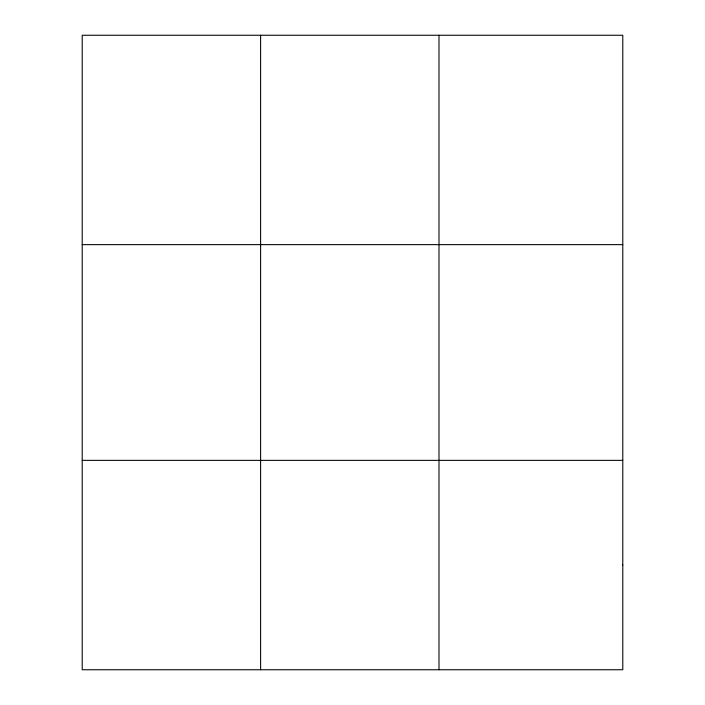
<?xml version="1.0" encoding="UTF-8"?>
<svg xmlns="http://www.w3.org/2000/svg" width="705" height="705" viewBox="0 0 705 705"><rect width="100%" height="100%" fill="white"/><g stroke="black" fill="none" stroke-linecap="round" stroke-linejoin="round"><path stroke-width="1.06" d="M260.603 669.75L260.603 35.25M438.995 669.75L438.995 35.25M82.212 244.635L622.788 244.635M82.212 460.365L622.788 460.365M622.788 565.058L622.788 669.75L82.212 669.75L82.212 35.25L622.788 35.25L622.788 565.058"/></g></svg>
